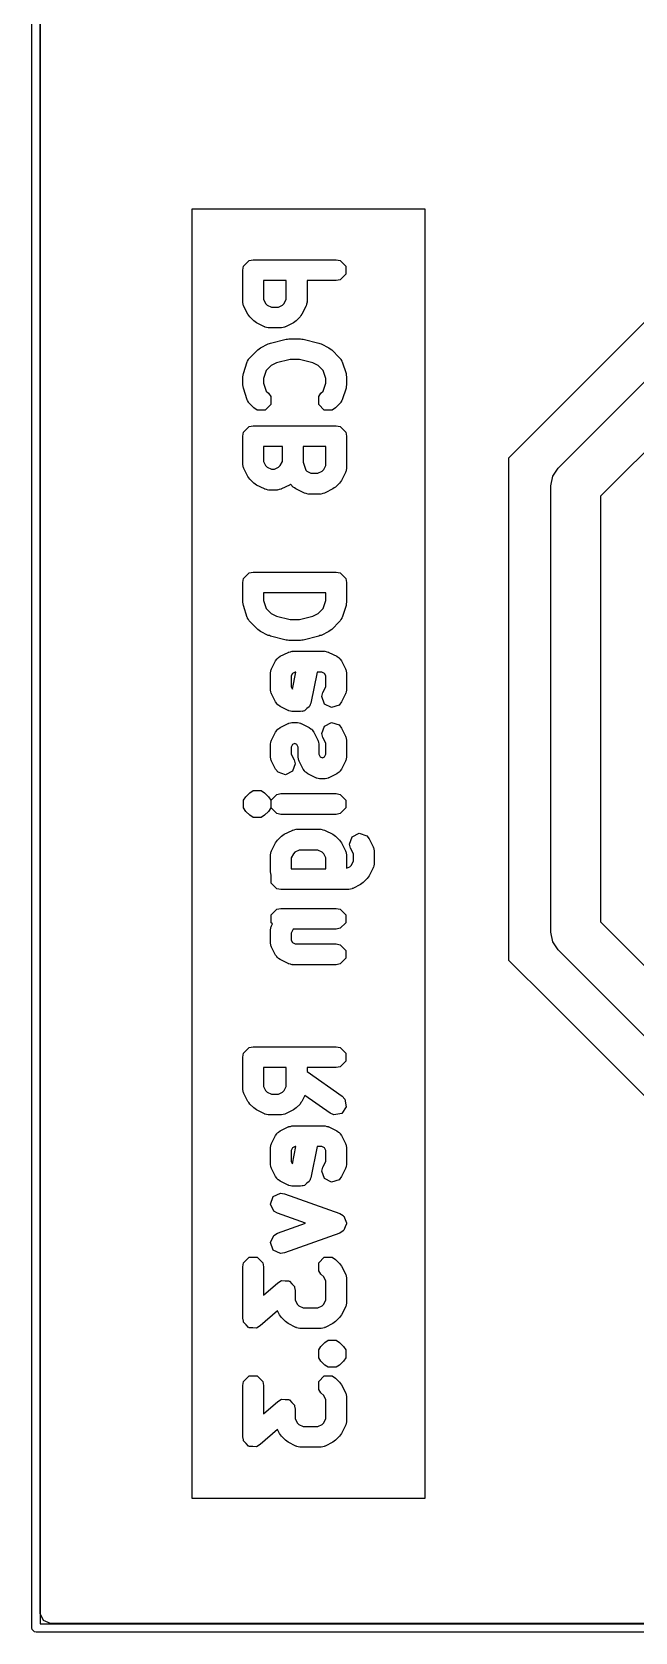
# Model space of a CAD drawing. Header units: millimetres. Extents: x 102.9 to 147, y -135 to -49.9.
# Drawn here: x 102.95 to 110.21, y -135.05 to -115.79 of the extents above; entities that cross this region are included whole.
import ezdxf

# ---------------------------------------------------------------- set-up
doc = ezdxf.new("R2010")
doc.units = ezdxf.units.MM
doc.layers.add('B.Cu', color=153, linetype='CONTINUOUS', true_color=0x4d7fc4)

msp = doc.modelspace()

# ---------------------------------------------------------------- linework, layer by layer
at = {"layer": 'B.Cu', "linetype": 'CONTINUOUS'}
for p, q in [((102.95, -135), (102.95, -50)), ((103.05, -50.05), (103.05, -134.95)), ((103.0505, -133.438514), (103.0505, -105.681738)), ((107.686279, -117.919068), (104.876291, -117.919068)), ((104.876291, -117.919068), (104.876291, -133.438514)), ((107.686279, -120.915107), (107.686279, -117.919068)), ((105.489619, -118.652568), (105.499134, -118.604733)), ((105.489619, -119.03352), (105.489619, -118.652568)), ((105.499134, -118.604733), (105.566784, -118.537083)), ((105.566784, -118.537083), (105.614619, -118.527568)), ((105.614619, -118.527568), (106.614619, -118.527568)), ((106.614619, -118.527568), (106.662454, -118.537083)), ((106.662454, -118.537083), (106.730104, -118.604733)), ((106.730104, -118.604733), (106.730104, -118.700403)), ((106.013428, -118.777568), (105.739619, -118.777568)), ((105.739619, -118.777568), (105.739619, -119.004012)), ((106.013428, -119.004011), (106.013428, -118.777568)), ((106.614619, -118.777568), (106.263428, -118.777568)), ((106.263428, -118.777568), (106.263428, -119.03352)), ((106.662454, -118.768053), (106.614619, -118.777568)), ((106.730104, -118.700403), (106.662454, -118.768053)), ((105.49084, -119.039661), (105.489619, -119.03352)), ((105.489934, -119.042382), (105.49084, -119.039661)), ((105.495224, -119.061701), (105.489934, -119.042382)), ((105.739619, -119.004012), (105.764969, -119.054713)), ((105.988077, -119.054712), (106.013428, -119.004011)), ((106.263113, -119.042382), (106.257822, -119.061701)), ((106.263428, -119.03352), (106.262206, -119.039661)), ((106.262206, -119.039661), (106.263113, -119.042382)), ((105.499134, -119.081355), (105.495224, -119.061701)), ((105.501162, -119.083383), (105.499134, -119.081355)), ((105.502816, -119.089422), (105.501162, -119.083383)), ((105.550434, -119.184659), (105.502816, -119.089422)), ((105.56272, -119.20049), (105.550434, -119.184659)), ((105.57385, -119.217146), (105.56272, -119.20049)), ((105.621468, -119.264765), (105.57385, -119.217146)), ((105.764969, -119.054713), (105.783902, -119.073645)), ((105.783902, -119.073645), (105.834604, -119.098996)), ((105.834604, -119.098996), (105.918444, -119.098996)), ((105.918444, -119.098996), (105.969145, -119.073645)), ((105.969145, -119.073645), (105.988077, -119.054712)), ((106.179197, -119.217147), (106.131578, -119.264765)), ((106.190329, -119.200485), (106.179197, -119.217147)), ((106.202612, -119.18466), (106.190329, -119.200485)), ((106.250231, -119.089422), (106.202612, -119.18466)), ((106.251884, -119.083383), (106.250231, -119.089422)), ((106.253913, -119.081355), (106.251884, -119.083383)), ((106.257822, -119.061701), (106.253913, -119.081355)), ((110.415107, -119.1915), (108.6915, -120.915107)), ((105.638129, -119.275897), (105.621468, -119.264765)), ((105.653955, -119.28818), (105.638129, -119.275897)), ((105.749193, -119.335799), (105.653955, -119.28818)), ((105.755231, -119.337452), (105.749193, -119.335799)), ((105.75726, -119.339481), (105.755231, -119.337452)), ((105.776913, -119.34339), (105.75726, -119.339481)), ((105.796233, -119.348681), (105.776913, -119.34339)), ((105.798953, -119.347774), (105.796233, -119.348681)), ((105.805095, -119.348996), (105.798953, -119.347774)), ((105.947952, -119.348996), (105.805095, -119.348996)), ((105.954093, -119.347774), (105.947952, -119.348996)), ((105.956814, -119.348681), (105.954093, -119.347774)), ((105.976133, -119.34339), (105.956814, -119.348681)), ((105.995787, -119.339481), (105.976133, -119.34339)), ((105.997815, -119.337452), (105.995787, -119.339481)), ((106.003854, -119.335799), (105.997815, -119.337452)), ((106.099091, -119.288181), (106.003854, -119.335799)), ((106.114922, -119.275894), (106.099091, -119.288181)), ((106.131578, -119.264765), (106.114922, -119.275894)), ((105.57385, -119.707037), (105.669088, -119.611799)), ((105.669088, -119.611799), (105.685748, -119.600666)), ((105.685748, -119.600666), (105.701574, -119.588384)), ((105.701574, -119.588384), (105.796812, -119.540765)), ((105.796812, -119.540765), (105.810015, -119.537149)), ((105.810015, -119.537149), (105.822397, -119.5313)), ((105.822397, -119.5313), (106.012873, -119.483681)), ((106.012873, -119.483681), (106.028171, -119.482936)), ((106.028171, -119.482936), (106.04319, -119.479949)), ((106.04319, -119.479949), (106.186047, -119.479949)), ((106.186047, -119.479949), (106.201065, -119.482936)), ((106.201065, -119.482936), (106.216364, -119.483681)), ((106.216364, -119.483681), (106.40684, -119.5313)), ((106.40684, -119.5313), (106.419221, -119.537149)), ((106.419221, -119.537149), (106.432425, -119.540765)), ((106.432425, -119.540765), (106.527662, -119.588383)), ((106.527662, -119.588383), (106.54349, -119.600667)), ((106.54349, -119.600667), (106.560149, -119.611798)), ((106.560149, -119.611798), (106.655388, -119.707036)), ((105.496034, -119.898754), (105.543652, -119.755897)), ((105.543652, -119.755897), (105.546753, -119.750457)), ((105.546753, -119.747589), (105.557885, -119.730929)), ((105.546753, -119.750457), (105.546753, -119.747589)), ((105.557885, -119.730929), (105.567806, -119.713526)), ((105.567806, -119.713526), (105.570371, -119.712243)), ((105.570371, -119.712243), (105.57385, -119.707037)), ((105.831519, -119.802919), (105.771491, -119.862947)), ((105.896342, -119.770508), (105.831519, -119.802919)), ((106.058579, -119.729949), (105.896342, -119.770508)), ((106.170658, -119.729949), (106.058579, -119.729949)), ((106.332896, -119.770508), (106.170658, -119.729949)), ((106.397715, -119.802918), (106.332896, -119.770508)), ((106.457746, -119.862949), (106.397715, -119.802918)), ((106.655388, -119.707036), (106.658866, -119.712242)), ((106.658866, -119.712242), (106.661432, -119.713525)), ((106.661432, -119.713525), (106.67135, -119.730925)), ((106.67135, -119.730925), (106.682485, -119.747589)), ((106.682485, -119.747589), (106.682485, -119.750458)), ((106.682485, -119.750458), (106.685585, -119.755897)), ((106.685585, -119.755897), (106.733204, -119.898753)), ((109.287868, -121.037868), (110.537868, -119.787868)), ((105.489619, -119.938282), (105.493529, -119.918625)), ((105.489619, -120.03352), (105.489619, -119.938282)), ((105.493529, -119.918625), (105.496034, -119.898754)), ((105.771491, -119.862947), (105.739619, -119.958565)), ((105.739619, -119.958565), (105.739619, -120.013236)), ((105.739619, -120.013236), (105.771491, -120.108854)), ((106.489619, -119.958567), (106.457746, -119.862949)), ((106.457746, -120.108853), (106.489619, -120.013234)), ((106.489619, -120.013234), (106.489619, -119.958567)), ((106.733204, -119.898753), (106.735709, -119.918626)), ((106.735709, -119.918626), (106.739619, -119.938282)), ((106.739619, -119.938282), (106.739619, -120.03352)), ((105.493529, -120.053176), (105.489619, -120.03352)), ((105.496034, -120.073048), (105.493529, -120.053176)), ((105.543652, -120.215905), (105.496034, -120.073048)), ((105.771491, -120.108854), (105.798245, -120.135607)), ((105.798245, -120.135607), (105.825341, -120.17616)), ((105.825341, -120.17616), (105.825341, -120.271831)), ((106.403895, -120.271831), (106.403896, -120.176159)), ((106.403896, -120.176159), (106.430993, -120.135607)), ((106.430993, -120.135607), (106.457746, -120.108853)), ((106.733204, -120.073049), (106.685585, -120.215905)), ((106.735709, -120.053175), (106.733204, -120.073049)), ((106.739619, -120.03352), (106.735709, -120.053175)), ((105.546753, -120.221344), (105.543652, -120.215905)), ((105.546753, -120.224213), (105.546753, -120.221344)), ((105.557885, -120.240872), (105.546753, -120.224213)), ((105.567806, -120.258276), (105.557885, -120.240872)), ((105.570371, -120.259558), (105.567806, -120.258276)), ((105.57385, -120.264765), (105.570371, -120.259558)), ((105.621468, -120.312384), (105.57385, -120.264765)), ((105.662021, -120.33948), (105.621468, -120.312384)), ((105.757692, -120.33948), (105.662021, -120.33948)), ((105.825341, -120.271831), (105.757692, -120.33948)), ((106.471543, -120.33948), (106.403895, -120.271831)), ((106.567215, -120.339481), (106.471543, -120.33948)), ((106.607767, -120.312385), (106.567215, -120.339481)), ((106.655387, -120.264766), (106.607767, -120.312385)), ((106.658865, -120.25956), (106.655387, -120.264766)), ((106.661432, -120.258277), (106.658865, -120.25956)), ((106.671354, -120.24087), (106.661432, -120.258277)), ((106.682484, -120.224214), (106.671354, -120.24087)), ((106.685585, -120.215905), (106.682484, -120.221345)), ((106.682484, -120.221345), (106.682484, -120.224214)), ((110.874264, -120.3), (109.8, -121.374264)), ((105.499134, -120.604733), (105.566784, -120.537083)), ((105.566784, -120.537083), (105.614619, -120.527568)), ((105.614619, -120.527568), (106.614619, -120.527568)), ((106.614619, -120.527568), (106.662454, -120.537083)), ((106.662454, -120.537083), (106.730104, -120.604733)), ((105.489619, -120.652568), (105.499134, -120.604733)), ((105.489619, -120.985901), (105.489619, -120.652568)), ((105.965809, -120.777568), (105.739619, -120.777568)), ((105.739619, -120.777568), (105.739619, -120.956393)), ((105.965809, -120.956392), (105.965809, -120.777568)), ((106.489619, -120.777568), (106.215809, -120.777568)), ((106.215809, -120.777568), (106.215809, -120.965617)), ((106.489619, -121.004011), (106.489619, -120.777568)), ((106.730104, -120.604733), (106.739619, -120.652568)), ((106.739619, -120.652568), (106.739619, -121.03352)), ((105.739619, -120.956393), (105.764969, -121.007094)), ((105.940458, -121.007093), (105.965809, -120.956392)), ((106.215809, -120.965617), (106.247681, -121.061235)), ((107.686279, -133.438514), (107.686279, -120.915107)), ((108.6915, -120.915107), (108.6915, -126.959892)), ((105.49084, -120.992042), (105.489619, -120.985901)), ((105.489934, -120.994763), (105.49084, -120.992042)), ((105.495224, -121.014082), (105.489934, -120.994763)), ((105.499134, -121.033736), (105.495224, -121.014082)), ((105.501162, -121.035764), (105.499134, -121.033736)), ((105.502816, -121.041803), (105.501162, -121.035764)), ((105.550434, -121.13704), (105.502816, -121.041803)), ((105.56272, -121.152871), (105.550434, -121.13704)), ((105.57385, -121.169527), (105.56272, -121.152871)), ((105.621468, -121.217146), (105.57385, -121.169527)), ((105.764969, -121.007094), (105.783902, -121.026026)), ((105.783902, -121.026026), (105.834604, -121.051377)), ((105.834604, -121.051377), (105.870825, -121.051377)), ((105.870825, -121.051377), (105.921526, -121.026026)), ((105.921526, -121.026026), (105.940458, -121.007093)), ((106.247681, -121.061235), (106.260092, -121.073645)), ((106.260092, -121.073645), (106.310794, -121.098996)), ((106.310794, -121.098996), (106.394634, -121.098996)), ((106.394634, -121.098996), (106.445336, -121.073645)), ((106.445336, -121.073645), (106.464268, -121.054712)), ((106.464268, -121.054712), (106.489619, -121.004011)), ((106.726422, -121.089422), (106.678803, -121.18466)), ((106.728075, -121.083383), (106.726422, -121.089422)), ((106.730104, -121.081355), (106.728075, -121.083383)), ((106.734013, -121.061701), (106.730104, -121.081355)), ((106.739304, -121.042382), (106.734013, -121.061701)), ((106.739619, -121.03352), (106.738397, -121.039661)), ((106.738397, -121.039661), (106.739304, -121.042382)), ((109.2, -121.25), (109.222836, -121.135195)), ((109.222836, -121.135195), (109.287868, -121.037868)), ((105.638129, -121.228278), (105.621468, -121.217146)), ((105.653955, -121.240561), (105.638129, -121.228278)), ((105.749193, -121.28818), (105.653955, -121.240561)), ((105.755231, -121.289833), (105.749193, -121.28818)), ((105.75726, -121.291862), (105.755231, -121.289833)), ((105.776913, -121.295771), (105.75726, -121.291862)), ((105.796233, -121.301062), (105.776913, -121.295771)), ((105.798953, -121.300155), (105.796233, -121.301062)), ((105.805095, -121.301377), (105.798953, -121.300155)), ((105.900333, -121.301377), (105.805095, -121.301377)), ((105.906474, -121.300155), (105.900333, -121.301377)), ((105.909195, -121.301062), (105.906474, -121.300155)), ((105.928514, -121.295771), (105.909195, -121.301062)), ((105.948168, -121.291862), (105.928514, -121.295771)), ((105.950196, -121.289833), (105.948168, -121.291862)), ((105.956235, -121.28818), (105.950196, -121.289833)), ((106.051472, -121.240562), (105.956235, -121.28818)), ((106.063849, -121.230955), (106.051472, -121.240562)), ((106.097658, -121.264765), (106.063849, -121.230955)), ((106.114319, -121.275897), (106.097658, -121.264765)), ((106.130145, -121.28818), (106.114319, -121.275897)), ((106.225383, -121.335799), (106.130145, -121.28818)), ((106.231421, -121.337452), (106.225383, -121.335799)), ((106.23345, -121.339481), (106.231421, -121.337452)), ((106.253103, -121.34339), (106.23345, -121.339481)), ((106.272423, -121.348681), (106.253103, -121.34339)), ((106.275143, -121.347774), (106.272423, -121.348681)), ((106.281285, -121.348996), (106.275143, -121.347774)), ((106.424142, -121.348996), (106.281285, -121.348996)), ((106.430283, -121.347774), (106.424142, -121.348996)), ((106.433004, -121.348681), (106.430283, -121.347774)), ((106.452323, -121.34339), (106.433004, -121.348681)), ((106.471977, -121.339481), (106.452323, -121.34339)), ((106.474005, -121.337452), (106.471977, -121.339481)), ((106.480044, -121.335799), (106.474005, -121.337452)), ((106.575281, -121.288181), (106.480044, -121.335799)), ((106.591112, -121.275893), (106.575281, -121.288181)), ((106.607767, -121.264766), (106.591112, -121.275893)), ((106.655387, -121.217147), (106.607767, -121.264766)), ((106.666518, -121.200488), (106.655387, -121.217147)), ((106.678803, -121.18466), (106.666518, -121.200488)), ((109.2, -126.625), (109.2, -121.25)), ((109.8, -121.374264), (109.8, -126.500736)), ((105.499134, -122.366638), (105.566784, -122.298988)), ((105.566784, -122.298988), (105.614619, -122.289473)), ((105.614619, -122.289473), (106.614619, -122.289473)), ((106.614619, -122.289473), (106.662454, -122.298988)), ((106.662454, -122.298988), (106.730104, -122.366638)), ((105.489619, -122.414473), (105.499134, -122.366638)), ((105.489619, -122.652568), (105.489619, -122.414473)), ((106.730104, -122.366638), (106.739619, -122.414473)), ((106.739619, -122.414473), (106.739619, -122.652568)), ((105.493529, -122.672224), (105.489619, -122.652568)), ((105.496034, -122.692096), (105.493529, -122.672224)), ((105.543652, -122.834953), (105.496034, -122.692096)), ((106.489619, -122.539473), (105.739619, -122.539473)), ((105.739619, -122.539473), (105.739619, -122.632284)), ((105.739619, -122.632284), (105.771491, -122.727902)), ((106.457746, -122.7279), (106.489619, -122.632282)), ((106.489619, -122.632282), (106.489619, -122.539473)), ((106.733204, -122.692097), (106.685585, -122.834953)), ((106.735709, -122.672223), (106.733204, -122.692097)), ((106.739619, -122.652568), (106.735709, -122.672223)), ((105.546753, -122.840392), (105.543652, -122.834953)), ((105.546753, -122.843261), (105.546753, -122.840392)), ((105.557885, -122.85992), (105.546753, -122.843261)), ((105.567806, -122.877324), (105.557885, -122.85992)), ((105.570371, -122.878606), (105.567806, -122.877324)), ((105.57385, -122.883813), (105.570371, -122.878606)), ((105.669088, -122.979051), (105.57385, -122.883813)), ((105.771491, -122.727902), (105.831519, -122.78793)), ((105.831519, -122.78793), (105.896342, -122.820341)), ((105.896342, -122.820341), (106.058579, -122.860901)), ((106.058579, -122.860901), (106.170658, -122.860901)), ((106.170658, -122.860901), (106.332896, -122.820341)), ((106.332896, -122.820341), (106.397715, -122.787931)), ((106.397715, -122.787931), (106.457746, -122.7279)), ((106.655388, -122.883814), (106.560149, -122.979052)), ((106.658866, -122.878607), (106.655388, -122.883814)), ((106.661432, -122.877325), (106.658866, -122.878607)), ((106.67135, -122.859924), (106.661432, -122.877325)), ((106.682485, -122.843261), (106.67135, -122.859924)), ((106.685585, -122.834953), (106.682485, -122.840391)), ((106.682485, -122.840391), (106.682485, -122.843261)), ((105.685748, -122.990183), (105.669088, -122.979051)), ((105.701574, -123.002466), (105.685748, -122.990183)), ((105.796812, -123.050085), (105.701574, -123.002466)), ((105.810015, -123.0537), (105.796812, -123.050085)), ((105.822397, -123.05955), (105.810015, -123.0537)), ((106.012873, -123.107169), (105.822397, -123.05955)), ((106.40684, -123.05955), (106.216364, -123.107169)), ((106.419221, -123.0537), (106.40684, -123.05955)), ((106.432425, -123.050085), (106.419221, -123.0537)), ((106.527662, -123.002467), (106.432425, -123.050085)), ((106.54349, -122.990182), (106.527662, -123.002467)), ((106.560149, -122.979052), (106.54349, -122.990182)), ((105.939669, -123.30267), (106.034907, -123.255051)), ((106.028171, -123.107913), (106.012873, -123.107169)), ((106.04319, -123.110901), (106.028171, -123.107913)), ((106.034907, -123.255051), (106.040945, -123.253397)), ((106.040945, -123.253397), (106.042974, -123.251369)), ((106.042974, -123.251369), (106.062627, -123.247459)), ((106.186047, -123.110901), (106.04319, -123.110901)), ((106.062627, -123.247459), (106.081947, -123.242169)), ((106.081947, -123.242169), (106.084667, -123.243075)), ((106.084667, -123.243075), (106.090809, -123.241854)), ((106.090809, -123.241854), (106.471761, -123.241854)), ((106.201065, -123.107913), (106.186047, -123.110901)), ((106.216364, -123.107169), (106.201065, -123.107913)), ((106.471761, -123.241854), (106.477902, -123.243075)), ((106.477902, -123.243075), (106.480622, -123.242169)), ((106.480622, -123.242169), (106.499944, -123.247459)), ((106.499944, -123.247459), (106.519596, -123.251369)), ((106.519596, -123.251369), (106.521623, -123.253396)), ((106.521623, -123.253396), (106.527662, -123.25505)), ((106.527662, -123.25505), (106.622901, -123.302669)), ((105.823267, -123.500849), (105.828557, -123.481529)), ((105.828557, -123.481529), (105.832467, -123.461876)), ((105.832467, -123.461876), (105.834495, -123.459847)), ((105.834495, -123.459847), (105.836149, -123.453809)), ((105.836149, -123.453809), (105.883767, -123.358572)), ((105.883767, -123.358572), (105.899028, -123.338907)), ((105.899028, -123.338907), (105.90114, -123.332573)), ((105.90114, -123.332573), (105.908193, -123.327098)), ((105.908193, -123.327098), (105.91367, -123.320042)), ((105.91367, -123.320042), (105.920007, -123.317929)), ((105.920007, -123.317929), (105.939669, -123.30267)), ((106.622901, -123.302669), (106.642565, -123.31793)), ((106.642565, -123.31793), (106.6489, -123.320042)), ((106.6489, -123.320042), (106.654374, -123.327095)), ((106.654374, -123.327095), (106.661431, -123.332572)), ((106.661431, -123.332572), (106.663543, -123.338909)), ((106.663543, -123.338909), (106.678803, -123.358571)), ((106.678803, -123.358571), (106.726422, -123.453809)), ((106.726422, -123.453809), (106.728075, -123.459847)), ((106.728075, -123.459847), (106.730104, -123.461876)), ((106.730104, -123.461876), (106.734013, -123.481529)), ((106.734013, -123.481529), (106.739304, -123.500849)), ((105.822952, -123.509711), (105.824173, -123.503569)), ((105.822952, -123.700187), (105.822952, -123.509711)), ((105.824173, -123.503569), (105.823267, -123.500849)), ((106.08874, -123.507642), (106.072952, -123.539219)), ((106.072952, -123.539219), (106.072952, -123.670679)), ((106.072952, -123.670679), (106.087303, -123.699381)), ((106.087303, -123.699381), (106.128809, -123.491854)), ((106.120318, -123.491854), (106.08874, -123.507642)), ((106.128809, -123.491854), (106.120318, -123.491854)), ((106.383761, -123.491854), (106.30862, -123.867559)), ((106.442252, -123.491854), (106.383761, -123.491854)), ((106.47383, -123.507643), (106.442252, -123.491854)), ((106.455197, -123.739523), (106.489619, -123.670678)), ((106.489619, -123.539219), (106.47383, -123.507643)), ((106.489619, -123.670678), (106.489619, -123.539219)), ((106.739304, -123.500849), (106.738397, -123.503569)), ((106.738397, -123.503569), (106.739619, -123.509711)), ((106.739619, -123.509711), (106.739619, -123.700187)), ((105.824173, -123.706328), (105.822952, -123.700187)), ((105.823267, -123.709049), (105.824173, -123.706328)), ((105.828557, -123.728368), (105.823267, -123.709049)), ((105.832467, -123.748022), (105.828557, -123.728368)), ((105.834495, -123.75005), (105.832467, -123.748022)), ((105.836149, -123.756089), (105.834495, -123.75005)), ((105.883767, -123.851326), (105.836149, -123.756089)), ((105.899028, -123.87099), (105.883767, -123.851326)), ((106.30862, -123.867559), (106.301532, -123.884619)), ((106.442315, -123.786563), (106.455197, -123.739523)), ((106.472569, -123.877325), (106.442315, -123.786563)), ((106.678803, -123.851327), (106.6489, -123.889856)), ((106.726422, -123.756089), (106.678803, -123.851327)), ((106.728075, -123.75005), (106.726422, -123.756089)), ((106.730104, -123.748022), (106.728075, -123.75005)), ((106.734013, -123.728368), (106.730104, -123.748022)), ((106.739304, -123.709049), (106.734013, -123.728368)), ((106.739619, -123.700187), (106.738397, -123.706328)), ((106.738397, -123.706328), (106.739304, -123.709049)), ((105.90114, -123.877325), (105.899028, -123.87099)), ((105.908193, -123.882799), (105.90114, -123.877325)), ((105.91367, -123.889856), (105.908193, -123.882799)), ((105.920007, -123.891968), (105.91367, -123.889856)), ((105.939669, -123.907228), (105.920007, -123.891968)), ((106.034907, -123.954847), (105.939669, -123.907228)), ((106.040945, -123.9565), (106.034907, -123.954847)), ((106.042974, -123.958529), (106.040945, -123.9565)), ((106.062627, -123.962438), (106.042974, -123.958529)), ((106.081947, -123.967729), (106.062627, -123.962438)), ((106.084667, -123.966822), (106.081947, -123.967729)), ((106.090809, -123.968044), (106.084667, -123.966822)), ((106.186047, -123.968044), (106.090809, -123.968044)), ((106.204165, -123.96444), (106.186047, -123.968044)), ((106.210305, -123.965668), (106.204165, -123.96444)), ((106.215541, -123.962177), (106.210305, -123.965668)), ((106.233882, -123.958529), (106.215541, -123.962177)), ((106.259619, -123.932791), (106.233882, -123.958529)), ((106.289908, -123.912599), (106.259619, -123.932791)), ((106.297083, -123.895327), (106.289908, -123.912599)), ((106.301532, -123.890879), (106.297083, -123.895327)), ((106.301532, -123.884619), (106.301532, -123.890879)), ((106.558138, -123.92011), (106.472569, -123.877325)), ((106.6489, -123.889856), (106.558138, -123.92011)), ((105.836149, -124.310952), (105.883767, -124.215715)), ((105.883767, -124.215715), (105.899028, -124.19605)), ((105.899028, -124.19605), (105.90114, -124.189716)), ((105.90114, -124.189716), (105.908193, -124.184241)), ((105.908193, -124.184241), (105.91367, -124.177185)), ((105.91367, -124.177185), (105.920007, -124.175072)), ((105.920007, -124.175072), (105.939669, -124.159813)), ((105.939669, -124.159813), (106.034907, -124.112194)), ((106.034907, -124.112194), (106.040945, -124.11054)), ((106.040945, -124.11054), (106.042974, -124.108512)), ((106.042974, -124.108512), (106.062627, -124.104602)), ((106.062627, -124.104602), (106.081947, -124.099312)), ((106.081947, -124.099312), (106.084667, -124.100218)), ((106.084667, -124.100218), (106.090809, -124.098997)), ((106.090809, -124.098997), (106.138428, -124.098997)), ((106.138428, -124.098997), (106.144569, -124.100218)), ((106.144569, -124.100218), (106.14729, -124.099312)), ((106.14729, -124.099312), (106.166609, -124.104602)), ((106.166609, -124.104602), (106.186263, -124.108512)), ((106.186263, -124.108512), (106.188291, -124.11054)), ((106.188291, -124.11054), (106.19433, -124.112194)), ((106.19433, -124.112194), (106.289567, -124.159812)), ((106.289567, -124.159812), (106.309231, -124.175073)), ((106.309231, -124.175073), (106.315566, -124.177185)), ((106.315566, -124.177185), (106.32104, -124.184238)), ((106.32104, -124.184238), (106.328097, -124.189715)), ((106.328097, -124.189715), (106.330209, -124.196052)), ((106.330209, -124.196052), (106.345469, -124.215714)), ((106.345469, -124.215714), (106.393088, -124.310952)), ((106.442315, -124.232859), (106.472569, -124.142097)), ((106.455197, -124.279899), (106.442315, -124.232859)), ((106.472569, -124.142097), (106.558138, -124.099312)), ((106.558138, -124.099312), (106.6489, -124.129566)), ((106.6489, -124.129566), (106.678803, -124.168095)), ((106.678803, -124.168095), (106.726422, -124.263333)), ((105.822952, -124.366854), (105.824173, -124.360712)), ((105.822952, -124.509711), (105.822952, -124.366854)), ((105.823267, -124.357992), (105.828557, -124.338672)), ((105.824173, -124.360712), (105.823267, -124.357992)), ((105.828557, -124.338672), (105.832467, -124.319019)), ((105.832467, -124.319019), (105.834495, -124.31699)), ((105.834495, -124.31699), (105.836149, -124.310952)), ((106.08874, -124.364785), (106.072952, -124.396362)), ((106.072952, -124.396362), (106.072952, -124.480203)), ((106.114618, -124.351846), (106.08874, -124.364785)), ((106.140496, -124.364785), (106.114618, -124.351846)), ((106.156285, -124.396362), (106.140496, -124.364785)), ((106.156285, -124.509711), (106.156285, -124.396362)), ((106.393088, -124.310952), (106.394741, -124.31699)), ((106.394741, -124.31699), (106.39677, -124.319019)), ((106.39677, -124.319019), (106.400679, -124.338672)), ((106.400679, -124.338672), (106.40597, -124.357992)), ((106.40597, -124.357992), (106.405063, -124.360712)), ((106.405063, -124.360712), (106.406285, -124.366854)), ((106.406285, -124.366854), (106.406285, -124.480203)), ((106.489619, -124.348743), (106.455197, -124.279899)), ((106.489619, -124.480202), (106.489619, -124.348743)), ((106.726422, -124.263333), (106.728075, -124.269371)), ((106.728075, -124.269371), (106.730104, -124.2714)), ((106.730104, -124.2714), (106.734013, -124.291053)), ((106.734013, -124.291053), (106.739304, -124.310373)), ((106.739304, -124.310373), (106.738397, -124.313093)), ((106.738397, -124.313093), (106.739619, -124.319235)), ((106.739619, -124.319235), (106.739619, -124.509711)), ((105.824173, -124.515852), (105.822952, -124.509711)), ((105.823267, -124.518573), (105.824173, -124.515852)), ((105.828557, -124.537892), (105.823267, -124.518573)), ((105.832467, -124.557546), (105.828557, -124.537892)), ((105.834495, -124.559574), (105.832467, -124.557546)), ((105.836149, -124.565613), (105.834495, -124.559574)), ((105.883767, -124.66085), (105.836149, -124.565613)), ((106.072952, -124.480203), (106.107374, -124.549047)), ((106.120256, -124.596087), (106.090002, -124.686849)), ((106.107374, -124.549047), (106.120256, -124.596087)), ((106.157506, -124.515852), (106.156285, -124.509711)), ((106.1566, -124.518573), (106.157506, -124.515852)), ((106.16189, -124.537892), (106.1566, -124.518573)), ((106.1658, -124.557546), (106.16189, -124.537892)), ((106.167828, -124.559574), (106.1658, -124.557546)), ((106.169482, -124.565613), (106.167828, -124.559574)), ((106.2171, -124.66085), (106.169482, -124.565613)), ((106.406285, -124.480203), (106.422073, -124.511779)), ((106.422073, -124.511779), (106.447951, -124.524718)), ((106.447951, -124.524718), (106.47383, -124.511778)), ((106.47383, -124.511778), (106.489619, -124.480202)), ((106.726422, -124.565613), (106.678803, -124.660851)), ((106.728075, -124.559574), (106.726422, -124.565613)), ((106.730104, -124.557546), (106.728075, -124.559574)), ((106.734013, -124.537892), (106.730104, -124.557546)), ((106.739304, -124.518573), (106.734013, -124.537892)), ((106.739619, -124.509711), (106.738397, -124.515852)), ((106.738397, -124.515852), (106.739304, -124.518573)), ((105.91367, -124.69938), (105.883767, -124.66085)), ((106.004432, -124.729634), (105.91367, -124.69938)), ((106.090002, -124.686849), (106.004432, -124.729634)), ((106.232361, -124.680514), (106.2171, -124.66085)), ((106.234473, -124.686849), (106.232361, -124.680514)), ((106.241526, -124.692323), (106.234473, -124.686849)), ((106.247003, -124.69938), (106.241526, -124.692323)), ((106.25334, -124.701492), (106.247003, -124.69938)), ((106.273002, -124.716752), (106.25334, -124.701492)), ((106.36824, -124.764371), (106.273002, -124.716752)), ((106.374278, -124.766024), (106.36824, -124.764371)), ((106.376307, -124.768053), (106.374278, -124.766024)), ((106.39596, -124.771962), (106.376307, -124.768053)), ((106.41528, -124.777253), (106.39596, -124.771962)), ((106.418, -124.776346), (106.41528, -124.777253)), ((106.424142, -124.777568), (106.418, -124.776346)), ((106.471761, -124.777568), (106.424142, -124.777568)), ((106.477902, -124.776346), (106.471761, -124.777568)), ((106.480622, -124.777253), (106.477902, -124.776346)), ((106.499944, -124.771962), (106.480622, -124.777253)), ((106.519596, -124.768053), (106.499944, -124.771962)), ((106.521623, -124.766025), (106.519596, -124.768053)), ((106.527662, -124.764372), (106.521623, -124.766025)), ((106.622901, -124.716753), (106.527662, -124.764372)), ((106.642565, -124.701491), (106.622901, -124.716753)), ((106.6489, -124.69938), (106.642565, -124.701491)), ((106.654374, -124.692326), (106.6489, -124.69938)), ((106.661431, -124.68685), (106.654374, -124.692326)), ((106.663543, -124.680512), (106.661431, -124.68685)), ((106.678803, -124.660851), (106.663543, -124.680512)), ((105.499134, -125.033304), (105.526231, -124.992752)), ((105.526231, -124.992752), (105.573849, -124.945133)), ((105.573849, -124.945133), (105.614398, -124.918039)), ((105.614398, -124.918039), (105.614402, -124.918036)), ((105.614402, -124.918036), (105.710074, -124.918036)), ((105.710074, -124.918036), (105.750626, -124.945133)), ((105.750626, -124.945133), (105.798245, -124.992751)), ((105.798245, -124.992751), (105.825341, -125.033304)), ((105.832467, -125.033305), (105.900117, -124.965655)), ((105.900117, -124.965655), (105.947952, -124.95614)), ((105.947952, -124.95614), (106.614619, -124.95614)), ((106.614619, -124.95614), (106.662454, -124.965655)), ((106.662454, -124.965655), (106.730104, -125.033305)), ((105.499134, -125.128976), (105.499134, -125.033304)), ((105.526231, -125.169528), (105.499134, -125.128976)), ((105.573849, -125.217147), (105.526231, -125.169528)), ((105.798245, -125.169529), (105.750626, -125.217147)), ((105.825341, -125.128976), (105.798245, -125.169529)), ((105.825341, -125.033304), (105.825342, -125.033305)), ((105.825342, -125.128975), (105.825341, -125.128976)), ((105.825342, -125.033305), (105.825342, -125.128975)), ((105.832467, -125.128975), (105.832467, -125.033305)), ((105.900117, -125.196625), (105.832467, -125.128975)), ((105.947952, -125.20614), (105.900117, -125.196625)), ((106.614619, -125.20614), (105.947952, -125.20614)), ((106.662454, -125.196625), (106.614619, -125.20614)), ((106.730104, -125.128975), (106.662454, -125.196625)), ((106.730104, -125.033305), (106.730104, -125.128975)), ((105.614398, -125.24424), (105.573849, -125.217147)), ((105.614402, -125.244244), (105.614398, -125.24424)), ((105.710074, -125.244244), (105.614402, -125.244244)), ((105.750626, -125.217147), (105.710074, -125.244244)), ((105.987288, -125.445527), (106.082526, -125.397908)), ((106.082526, -125.397908), (106.088564, -125.396254)), ((106.088564, -125.396254), (106.090593, -125.394226)), ((106.090593, -125.394226), (106.110246, -125.390316)), ((106.110246, -125.390316), (106.129566, -125.385026)), ((106.129566, -125.385026), (106.132286, -125.385932)), ((106.132286, -125.385932), (106.138428, -125.384711)), ((106.138428, -125.384711), (106.424142, -125.384711)), ((106.424142, -125.384711), (106.430283, -125.385932)), ((106.430283, -125.385932), (106.433004, -125.385026)), ((106.433004, -125.385026), (106.452323, -125.390316)), ((106.452323, -125.390316), (106.471977, -125.394226)), ((106.471977, -125.394226), (106.474005, -125.396254)), ((106.474005, -125.396254), (106.480044, -125.397908)), ((106.480044, -125.397908), (106.575281, -125.445526)), ((105.836149, -125.644285), (105.883767, -125.549048)), ((105.883767, -125.549048), (105.896053, -125.533216)), ((105.896053, -125.533216), (105.907183, -125.516561)), ((105.907183, -125.516561), (105.954801, -125.468942)), ((105.954801, -125.468942), (105.971462, -125.457809)), ((105.971462, -125.457809), (105.987288, -125.445527)), ((106.575281, -125.445526), (106.591112, -125.457813)), ((106.591112, -125.457813), (106.607767, -125.468941)), ((106.607767, -125.468941), (106.655387, -125.51656)), ((106.655387, -125.51656), (106.666518, -125.533218)), ((106.666518, -125.533218), (106.678803, -125.549047)), ((106.678803, -125.549047), (106.726422, -125.644285)), ((106.775648, -125.566192), (106.805902, -125.47543)), ((106.78853, -125.613232), (106.775648, -125.566192)), ((106.805902, -125.47543), (106.891471, -125.432645)), ((106.891471, -125.432645), (106.982233, -125.462899)), ((106.982233, -125.462899), (107.012136, -125.501428)), ((107.012136, -125.501428), (107.059755, -125.596666)), ((107.059755, -125.596666), (107.061408, -125.602704)), ((105.822952, -125.700187), (105.824173, -125.694045)), ((105.822952, -125.890663), (105.822952, -125.700187)), ((105.823267, -125.691325), (105.828557, -125.672005)), ((105.824173, -125.694045), (105.823267, -125.691325)), ((105.828557, -125.672005), (105.832467, -125.652352)), ((105.832467, -125.652352), (105.834495, -125.650323)), ((105.834495, -125.650323), (105.836149, -125.644285)), ((106.098302, -125.678993), (106.072952, -125.729695)), ((106.072952, -125.729695), (106.072952, -125.860901)), ((106.117235, -125.660061), (106.098302, -125.678993)), ((106.167937, -125.634711), (106.117235, -125.660061)), ((106.394634, -125.634711), (106.167937, -125.634711)), ((106.445336, -125.660062), (106.394634, -125.634711)), ((106.464268, -125.678994), (106.445336, -125.660062)), ((106.489619, -125.729695), (106.464268, -125.678994)), ((106.489619, -125.860901), (106.489619, -125.729695)), ((106.726422, -125.644285), (106.728075, -125.650323)), ((106.728075, -125.650323), (106.730104, -125.652352)), ((106.730104, -125.652352), (106.734013, -125.672005)), ((106.734013, -125.672005), (106.739304, -125.691325)), ((106.739304, -125.691325), (106.738397, -125.694045)), ((106.738397, -125.694045), (106.739619, -125.700187)), ((106.739619, -125.700187), (106.739619, -125.855075)), ((106.822952, -125.682076), (106.78853, -125.613232)), ((106.797601, -125.816617), (106.822952, -125.765916)), ((106.822952, -125.765916), (106.822952, -125.682076)), ((107.061408, -125.602704), (107.063437, -125.604733)), ((107.063437, -125.604733), (107.067346, -125.624386)), ((107.067346, -125.624386), (107.072637, -125.643706)), ((107.072637, -125.643706), (107.07173, -125.646426)), ((107.07173, -125.646426), (107.072952, -125.652568)), ((107.072952, -125.652568), (107.072952, -125.795425)), ((105.824173, -125.896804), (105.822952, -125.890663)), ((105.823267, -125.899525), (105.824173, -125.896804)), ((105.828557, -125.918844), (105.823267, -125.899525)), ((105.832467, -125.938498), (105.828557, -125.918844)), ((105.832467, -126.033736), (105.832467, -125.938498)), ((106.072952, -125.860901), (106.489619, -125.860901)), ((106.739619, -125.855075), (106.778669, -125.83555)), ((106.778669, -125.83555), (106.797601, -125.816617)), ((106.988721, -125.979052), (106.941102, -126.02667)), ((106.999853, -125.96239), (106.988721, -125.979052)), ((107.012136, -125.946565), (106.999853, -125.96239)), ((107.059755, -125.851327), (107.012136, -125.946565)), ((107.061408, -125.845288), (107.059755, -125.851327)), ((107.063437, -125.84326), (107.061408, -125.845288)), ((107.067346, -125.823606), (107.063437, -125.84326)), ((107.072637, -125.804287), (107.067346, -125.823606)), ((107.072952, -125.795425), (107.07173, -125.801566)), ((107.07173, -125.801566), (107.072637, -125.804287)), ((105.900117, -126.101386), (105.832467, -126.033736)), ((105.947952, -126.110901), (105.900117, -126.101386)), ((106.757476, -126.110901), (105.947952, -126.110901)), ((106.763617, -126.109679), (106.757476, -126.110901)), ((106.766338, -126.110586), (106.763617, -126.109679)), ((106.785657, -126.105295), (106.766338, -126.110586)), ((106.805311, -126.101386), (106.785657, -126.105295)), ((106.807339, -126.099357), (106.805311, -126.101386)), ((106.813378, -126.097704), (106.807339, -126.099357)), ((106.908615, -126.050086), (106.813378, -126.097704)), ((106.924446, -126.037799), (106.908615, -126.050086)), ((106.941102, -126.02667), (106.924446, -126.037799)), ((105.832467, -126.414257), (105.900117, -126.346607)), ((105.900117, -126.346607), (105.947952, -126.337092)), ((105.947952, -126.337092), (106.614619, -126.337092)), ((106.614619, -126.337092), (106.662454, -126.346607)), ((106.662454, -126.346607), (106.730104, -126.414257)), ((105.828557, -126.576767), (105.832467, -126.557114)), ((105.832467, -126.509927), (105.832467, -126.414257)), ((105.847961, -126.525421), (105.832467, -126.509927)), ((105.832467, -126.557114), (105.834495, -126.555085)), ((105.834495, -126.555085), (105.836149, -126.549047)), ((105.836149, -126.549047), (105.847961, -126.525421)), ((106.730104, -126.509927), (106.662454, -126.577577)), ((106.730104, -126.414257), (106.730104, -126.509927)), ((109.8, -126.500736), (114.749264, -131.45)), ((105.822952, -126.604949), (105.824173, -126.598807)), ((105.822952, -126.747806), (105.822952, -126.604949)), ((105.824173, -126.753947), (105.822952, -126.747806)), ((105.823267, -126.596087), (105.828557, -126.576767)), ((105.824173, -126.598807), (105.823267, -126.596087)), ((105.823267, -126.756668), (105.824173, -126.753947)), ((105.828557, -126.775987), (105.823267, -126.756668)), ((106.096635, -126.587092), (106.072952, -126.634457)), ((106.072952, -126.634457), (106.072952, -126.718298)), ((106.072952, -126.718298), (106.08874, -126.749874)), ((106.08874, -126.749874), (106.120318, -126.765663)), ((106.614619, -126.587092), (106.096635, -126.587092)), ((106.662454, -126.577577), (106.614619, -126.587092)), ((109.222836, -126.739805), (109.2, -126.625)), ((109.287868, -126.837132), (109.222836, -126.739805)), ((105.832467, -126.795641), (105.828557, -126.775987)), ((105.834495, -126.797669), (105.832467, -126.795641)), ((105.836149, -126.803708), (105.834495, -126.797669)), ((105.883767, -126.898945), (105.836149, -126.803708)), ((105.899028, -126.918609), (105.883767, -126.898945)), ((105.90114, -126.924944), (105.899028, -126.918609)), ((105.908193, -126.930418), (105.90114, -126.924944)), ((105.91367, -126.937475), (105.908193, -126.930418)), ((105.920007, -126.939587), (105.91367, -126.937475)), ((105.939669, -126.954847), (105.920007, -126.939587)), ((106.120318, -126.765663), (106.614619, -126.765663)), ((106.614619, -126.765663), (106.662454, -126.775178)), ((106.662454, -126.775178), (106.730104, -126.842828)), ((106.730104, -126.938498), (106.662454, -127.006148)), ((106.730104, -126.842828), (106.730104, -126.938498)), ((114.412868, -131.962132), (109.287868, -126.837132)), ((106.034907, -127.002466), (105.939669, -126.954847)), ((106.040945, -127.004119), (106.034907, -127.002466)), ((106.042974, -127.006148), (106.040945, -127.004119)), ((106.062627, -127.010057), (106.042974, -127.006148)), ((106.081947, -127.015348), (106.062627, -127.010057)), ((106.084667, -127.014441), (106.081947, -127.015348)), ((106.090809, -127.015663), (106.084667, -127.014441)), ((106.614619, -127.015663), (106.090809, -127.015663)), ((106.662454, -127.006148), (106.614619, -127.015663)), ((108.6915, -126.959892), (109.182548, -127.45094)), ((109.182548, -127.45094), (109.18255, -127.450941)), ((109.18255, -127.450941), (113.799058, -132.067449)), ((105.489619, -128.128759), (105.499134, -128.080924)), ((105.499134, -128.080924), (105.566784, -128.013274)), ((105.566784, -128.013274), (105.614619, -128.003759)), ((105.614619, -128.003759), (106.614619, -128.003759)), ((106.614619, -128.003759), (106.662454, -128.013274)), ((106.662454, -128.013274), (106.730104, -128.080924)), ((106.730104, -128.080924), (106.730104, -128.176594)), ((105.489619, -128.509711), (105.489619, -128.128759)), ((106.013428, -128.253759), (105.739619, -128.253759)), ((105.739619, -128.253759), (105.739619, -128.480203)), ((106.013428, -128.480202), (106.013428, -128.253759)), ((106.614619, -128.253759), (106.263428, -128.253759)), ((106.263428, -128.253759), (106.263428, -128.301771)), ((106.662454, -128.244244), (106.614619, -128.253759)), ((106.730104, -128.176594), (106.662454, -128.244244)), ((105.739619, -128.480203), (105.764969, -128.530904)), ((105.988077, -128.530903), (106.013428, -128.480202)), ((106.263428, -128.301771), (106.686302, -128.597783)), ((105.49084, -128.515852), (105.489619, -128.509711)), ((105.489934, -128.518573), (105.49084, -128.515852)), ((105.495224, -128.537892), (105.489934, -128.518573)), ((105.499134, -128.557546), (105.495224, -128.537892)), ((105.501162, -128.559574), (105.499134, -128.557546)), ((105.502816, -128.565613), (105.501162, -128.559574)), ((105.550434, -128.66085), (105.502816, -128.565613)), ((105.56272, -128.676681), (105.550434, -128.66085)), ((105.57385, -128.693337), (105.56272, -128.676681)), ((105.764969, -128.530904), (105.783902, -128.549836)), ((105.783902, -128.549836), (105.834604, -128.575187)), ((105.834604, -128.575187), (105.918444, -128.575187)), ((105.918444, -128.575187), (105.969145, -128.549836)), ((105.969145, -128.549836), (105.988077, -128.530903)), ((106.190329, -128.676676), (106.179197, -128.693338)), ((106.202612, -128.660851), (106.190329, -128.676676)), ((106.238347, -128.589379), (106.202612, -128.660851)), ((106.542936, -128.802591), (106.238347, -128.589379)), ((106.686302, -128.597783), (106.720033, -128.63301)), ((106.720033, -128.63301), (106.73666, -128.727225)), ((105.621468, -128.740956), (105.57385, -128.693337)), ((105.638129, -128.752088), (105.621468, -128.740956)), ((105.653955, -128.764371), (105.638129, -128.752088)), ((105.749193, -128.81199), (105.653955, -128.764371)), ((105.755231, -128.813643), (105.749193, -128.81199)), ((105.75726, -128.815672), (105.755231, -128.813643)), ((105.776913, -128.819581), (105.75726, -128.815672)), ((105.796233, -128.824872), (105.776913, -128.819581)), ((105.798953, -128.823965), (105.796233, -128.824872)), ((105.805095, -128.825187), (105.798953, -128.823965)), ((105.947952, -128.825187), (105.805095, -128.825187)), ((105.954093, -128.823965), (105.947952, -128.825187)), ((105.956814, -128.824872), (105.954093, -128.823965)), ((105.976133, -128.819581), (105.956814, -128.824872)), ((105.995787, -128.815672), (105.976133, -128.819581)), ((105.997815, -128.813643), (105.995787, -128.815672)), ((106.003854, -128.81199), (105.997815, -128.813643)), ((106.099091, -128.764372), (106.003854, -128.81199)), ((106.114922, -128.752085), (106.099091, -128.764372)), ((106.131578, -128.740956), (106.114922, -128.752085)), ((106.179197, -128.693338), (106.131578, -128.740956)), ((106.587581, -128.822228), (106.542936, -128.802591)), ((106.681797, -128.805601), (106.587581, -128.822228)), ((106.73666, -128.727225), (106.681797, -128.805601)), ((105.883767, -129.072858), (105.899028, -129.053193)), ((105.899028, -129.053193), (105.90114, -129.046859)), ((105.90114, -129.046859), (105.908193, -129.041384)), ((105.908193, -129.041384), (105.91367, -129.034328)), ((105.91367, -129.034328), (105.920007, -129.032215)), ((105.920007, -129.032215), (105.939669, -129.016956)), ((105.939669, -129.016956), (106.034907, -128.969337)), ((106.034907, -128.969337), (106.040945, -128.967683)), ((106.040945, -128.967683), (106.042974, -128.965655)), ((106.042974, -128.965655), (106.062627, -128.961745)), ((106.062627, -128.961745), (106.081947, -128.956455)), ((106.081947, -128.956455), (106.084667, -128.957361)), ((106.084667, -128.957361), (106.090809, -128.95614)), ((106.090809, -128.95614), (106.471761, -128.95614)), ((106.471761, -128.95614), (106.477902, -128.957361)), ((106.477902, -128.957361), (106.480622, -128.956455)), ((106.480622, -128.956455), (106.499944, -128.961745)), ((106.499944, -128.961745), (106.519596, -128.965655)), ((106.519596, -128.965655), (106.521623, -128.967682)), ((106.521623, -128.967682), (106.527662, -128.969336)), ((106.527662, -128.969336), (106.622901, -129.016955)), ((106.622901, -129.016955), (106.642565, -129.032216)), ((106.642565, -129.032216), (106.6489, -129.034328)), ((106.6489, -129.034328), (106.654374, -129.041381)), ((106.654374, -129.041381), (106.661431, -129.046858)), ((106.661431, -129.046858), (106.663543, -129.053195)), ((106.663543, -129.053195), (106.678803, -129.072857)), ((105.822952, -129.223997), (105.824173, -129.217855)), ((105.822952, -129.414473), (105.822952, -129.223997)), ((105.823267, -129.215135), (105.828557, -129.195815)), ((105.824173, -129.217855), (105.823267, -129.215135)), ((105.828557, -129.195815), (105.832467, -129.176162)), ((105.832467, -129.176162), (105.834495, -129.174133)), ((105.834495, -129.174133), (105.836149, -129.168095)), ((105.836149, -129.168095), (105.883767, -129.072858)), ((106.08874, -129.221928), (106.072952, -129.253505)), ((106.072952, -129.253505), (106.072952, -129.384965)), ((106.087303, -129.413667), (106.128809, -129.20614)), ((106.120318, -129.20614), (106.08874, -129.221928)), ((106.128809, -129.20614), (106.120318, -129.20614)), ((106.383761, -129.20614), (106.30862, -129.581845)), ((106.442252, -129.20614), (106.383761, -129.20614)), ((106.47383, -129.221929), (106.442252, -129.20614)), ((106.489619, -129.253505), (106.47383, -129.221929)), ((106.489619, -129.384964), (106.489619, -129.253505)), ((106.678803, -129.072857), (106.726422, -129.168095)), ((106.726422, -129.168095), (106.728075, -129.174133)), ((106.728075, -129.174133), (106.730104, -129.176162)), ((106.730104, -129.176162), (106.734013, -129.195815)), ((106.734013, -129.195815), (106.739304, -129.215135)), ((106.739304, -129.215135), (106.738397, -129.217855)), ((106.738397, -129.217855), (106.739619, -129.223997)), ((106.739619, -129.223997), (106.739619, -129.414473)), ((105.824173, -129.420614), (105.822952, -129.414473)), ((105.823267, -129.423335), (105.824173, -129.420614)), ((105.828557, -129.442654), (105.823267, -129.423335)), ((105.832467, -129.462308), (105.828557, -129.442654)), ((106.072952, -129.384965), (106.087303, -129.413667)), ((106.442315, -129.500849), (106.455197, -129.453809)), ((106.455197, -129.453809), (106.489619, -129.384964)), ((106.734013, -129.442654), (106.730104, -129.462308)), ((106.739304, -129.423335), (106.734013, -129.442654)), ((106.739619, -129.414473), (106.738397, -129.420614)), ((106.738397, -129.420614), (106.739304, -129.423335)), ((105.834495, -129.464336), (105.832467, -129.462308)), ((105.836149, -129.470375), (105.834495, -129.464336)), ((105.883767, -129.565612), (105.836149, -129.470375)), ((105.899028, -129.585276), (105.883767, -129.565612)), ((105.90114, -129.591611), (105.899028, -129.585276)), ((105.908193, -129.597085), (105.90114, -129.591611)), ((105.91367, -129.604142), (105.908193, -129.597085)), ((105.920007, -129.606254), (105.91367, -129.604142)), ((105.939669, -129.621514), (105.920007, -129.606254)), ((106.034907, -129.669133), (105.939669, -129.621514)), ((106.259619, -129.647077), (106.233882, -129.672815)), ((106.289908, -129.626885), (106.259619, -129.647077)), ((106.297083, -129.609613), (106.289908, -129.626885)), ((106.301532, -129.605165), (106.297083, -129.609613)), ((106.30862, -129.581845), (106.301532, -129.598905)), ((106.301532, -129.598905), (106.301532, -129.605165)), ((106.472569, -129.591611), (106.442315, -129.500849)), ((106.558138, -129.634396), (106.472569, -129.591611)), ((106.6489, -129.604142), (106.558138, -129.634396)), ((106.678803, -129.565613), (106.6489, -129.604142)), ((106.726422, -129.470375), (106.678803, -129.565613)), ((106.728075, -129.464336), (106.726422, -129.470375)), ((106.730104, -129.462308), (106.728075, -129.464336)), ((105.823106, -129.89687), (105.855284, -129.806774)), ((105.855284, -129.806774), (105.941746, -129.765818)), ((105.941746, -129.765818), (105.989994, -129.772946)), ((105.989994, -129.772946), (106.656661, -130.011041)), ((106.040945, -129.670786), (106.034907, -129.669133)), ((106.042974, -129.672815), (106.040945, -129.670786)), ((106.062627, -129.676724), (106.042974, -129.672815)), ((106.081947, -129.682015), (106.062627, -129.676724)), ((106.084667, -129.681108), (106.081947, -129.682015)), ((106.090809, -129.68233), (106.084667, -129.681108)), ((106.186047, -129.68233), (106.090809, -129.68233)), ((106.204165, -129.678726), (106.186047, -129.68233)), ((106.210305, -129.679954), (106.204165, -129.678726)), ((106.215541, -129.676463), (106.210305, -129.679954)), ((106.233882, -129.672815), (106.215541, -129.676463)), ((105.864062, -129.983332), (105.823106, -129.89687)), ((105.90591, -130.008382), (105.864062, -129.983332)), ((106.242966, -130.128759), (105.90591, -130.008382)), ((106.656661, -130.011041), (106.698509, -130.03609)), ((105.90591, -130.249136), (106.242966, -130.128759)), ((106.698509, -130.221428), (106.656661, -130.246477)), ((106.698509, -130.03609), (106.701331, -130.042047)), ((106.701331, -130.21547), (106.698509, -130.221428)), ((106.701331, -130.042047), (106.707287, -130.044869)), ((106.707287, -130.212649), (106.701331, -130.21547)), ((106.707287, -130.044869), (106.721443, -130.084508)), ((106.721443, -130.173009), (106.707287, -130.212649)), ((106.721443, -130.084508), (106.739464, -130.122552)), ((106.739464, -130.134966), (106.721443, -130.173009)), ((106.739464, -130.122552), (106.737247, -130.128759)), ((106.737247, -130.128759), (106.739464, -130.134966)), ((105.823106, -130.360648), (105.864062, -130.274186)), ((105.855284, -130.450744), (105.823106, -130.360648)), ((105.864062, -130.274186), (105.90591, -130.249136)), ((106.656661, -130.246477), (105.989994, -130.484572)), ((105.489619, -130.652569), (105.499134, -130.604734)), ((105.499134, -130.604734), (105.566784, -130.537084)), ((105.566784, -130.537084), (105.662454, -130.537084)), ((105.662454, -130.537084), (105.730104, -130.604734)), ((105.730104, -130.604734), (105.739619, -130.652569)), ((105.941746, -130.4917), (105.855284, -130.450744)), ((105.989994, -130.484572), (105.941746, -130.4917)), ((106.403895, -130.604734), (106.471543, -130.537085)), ((106.403896, -130.700406), (106.403895, -130.604734)), ((106.471543, -130.537085), (106.567215, -130.537084)), ((106.567215, -130.537084), (106.607767, -130.56418)), ((106.607767, -130.56418), (106.655387, -130.611799)), ((105.489619, -131.271616), (105.489619, -130.652569)), ((105.739619, -130.652569), (105.739619, -130.996145)), ((106.430993, -130.740958), (106.403896, -130.700406)), ((106.464268, -130.774233), (106.430993, -130.740958)), ((106.489619, -130.824934), (106.464268, -130.774233)), ((106.655387, -130.611799), (106.666518, -130.628457)), ((106.666518, -130.628457), (106.678803, -130.644286)), ((106.678803, -130.644286), (106.726422, -130.739524)), ((106.726422, -130.739524), (106.728075, -130.745562)), ((106.728075, -130.745562), (106.730104, -130.747591)), ((106.730104, -130.747591), (106.734013, -130.767244)), ((106.734013, -130.767244), (106.739304, -130.786564)), ((106.739304, -130.786564), (106.738397, -130.789284)), ((106.738397, -130.789284), (106.739619, -130.795426)), ((106.739619, -130.795426), (106.739619, -131.08114)), ((105.739619, -130.996145), (105.913258, -130.844211)), ((105.913258, -130.844211), (105.944061, -130.826472)), ((105.944061, -130.826472), (105.947736, -130.822798)), ((105.947736, -130.822798), (105.950442, -130.822798)), ((105.950442, -130.822798), (105.955523, -130.819872)), ((105.955523, -130.819872), (105.999413, -130.822798)), ((105.999413, -130.822798), (106.043406, -130.822798)), ((106.043406, -130.822798), (106.046548, -130.82594)), ((106.046548, -130.82594), (106.050983, -130.826236)), ((106.050983, -130.826236), (106.079955, -130.859347)), ((106.079955, -130.859347), (106.111056, -130.890448)), ((106.111056, -130.890448), (106.112199, -130.896198)), ((106.112199, -130.896198), (106.113982, -130.898235)), ((106.113982, -130.898235), (106.113636, -130.90342)), ((106.113636, -130.90342), (106.120571, -130.938283)), ((106.120571, -130.938283), (106.120571, -131.051632)), ((106.489619, -131.051631), (106.489619, -130.824934)), ((105.906433, -131.182373), (105.696932, -131.365688)), ((105.931386, -131.232279), (105.906433, -131.182373)), ((106.120571, -131.051632), (106.145921, -131.102333)), ((106.145921, -131.102333), (106.164854, -131.121265)), ((106.164854, -131.121265), (106.215556, -131.146616)), ((106.215556, -131.146616), (106.394634, -131.146616)), ((106.394634, -131.146616), (106.445336, -131.121265)), ((106.445336, -131.121265), (106.464268, -131.102332)), ((106.464268, -131.102332), (106.489619, -131.051631)), ((106.726422, -131.137042), (106.678803, -131.23228)), ((106.728075, -131.131003), (106.726422, -131.137042)), ((106.730104, -131.128975), (106.728075, -131.131003)), ((106.734013, -131.109321), (106.730104, -131.128975)), ((106.739304, -131.090002), (106.734013, -131.109321)), ((106.739619, -131.08114), (106.738397, -131.087281)), ((106.738397, -131.087281), (106.739304, -131.090002)), ((105.496553, -131.306478), (105.489619, -131.271616)), ((105.496208, -131.311664), (105.496553, -131.306478)), ((105.49799, -131.3137), (105.496208, -131.311664)), ((105.499134, -131.319451), (105.49799, -131.3137)), ((105.530234, -131.350551), (105.499134, -131.319451)), ((105.559207, -131.383663), (105.530234, -131.350551)), ((105.696932, -131.365688), (105.666128, -131.383426)), ((105.943672, -131.24811), (105.931386, -131.232279)), ((105.954802, -131.264766), (105.943672, -131.24811)), ((106.00242, -131.312385), (105.954802, -131.264766)), ((106.019081, -131.323517), (106.00242, -131.312385)), ((106.034907, -131.3358), (106.019081, -131.323517)), ((106.130145, -131.383419), (106.034907, -131.3358)), ((106.575281, -131.335801), (106.480044, -131.383419)), ((106.591112, -131.323513), (106.575281, -131.335801)), ((106.607767, -131.312386), (106.591112, -131.323513)), ((106.655387, -131.264767), (106.607767, -131.312386)), ((106.666518, -131.248108), (106.655387, -131.264767)), ((106.678803, -131.23228), (106.666518, -131.248108)), ((105.563641, -131.383958), (105.559207, -131.383663)), ((105.566784, -131.387101), (105.563641, -131.383958)), ((105.610777, -131.387101), (105.566784, -131.387101)), ((105.654667, -131.390027), (105.610777, -131.387101)), ((105.659748, -131.387101), (105.654667, -131.390027)), ((105.662454, -131.387101), (105.659748, -131.387101)), ((105.666128, -131.383426), (105.662454, -131.387101)), ((106.136183, -131.385072), (106.130145, -131.383419)), ((106.138212, -131.387101), (106.136183, -131.385072)), ((106.157865, -131.39101), (106.138212, -131.387101)), ((106.177185, -131.396301), (106.157865, -131.39101)), ((106.179905, -131.395394), (106.177185, -131.396301)), ((106.186047, -131.396616), (106.179905, -131.395394)), ((106.424142, -131.396616), (106.186047, -131.396616)), ((106.430283, -131.395394), (106.424142, -131.396616)), ((106.433004, -131.396301), (106.430283, -131.395394)), ((106.430993, -131.611799), (106.478612, -131.56418)), ((106.452323, -131.39101), (106.433004, -131.396301)), ((106.471977, -131.387101), (106.452323, -131.39101)), ((106.474005, -131.385072), (106.471977, -131.387101)), ((106.480044, -131.383419), (106.474005, -131.385072)), ((106.478612, -131.56418), (106.519161, -131.537086)), ((106.519161, -131.537086), (106.519164, -131.537084)), ((106.519164, -131.537084), (106.614836, -131.537084)), ((106.614836, -131.537084), (106.655388, -131.564181)), ((106.655388, -131.564181), (106.703007, -131.611799)), ((106.403895, -131.652352), (106.403896, -131.652351)), ((106.403895, -131.652353), (106.403895, -131.652352)), ((106.403895, -131.700405), (106.403895, -131.652353)), ((106.403895, -131.748023), (106.403895, -131.700405)), ((106.403895, -131.748024), (106.403895, -131.748023)), ((106.403896, -131.748025), (106.403895, -131.748024)), ((106.403896, -131.652351), (106.430993, -131.611799)), ((106.430993, -131.788577), (106.403896, -131.748025)), ((106.703007, -131.611799), (106.730102, -131.652351)), ((106.730103, -131.748024), (106.703007, -131.788577)), ((106.730102, -131.652351), (106.730104, -131.652353)), ((106.730104, -131.748023), (106.730103, -131.748024)), ((106.730104, -131.652353), (106.730104, -131.748023)), ((106.478612, -131.836196), (106.430993, -131.788577)), ((106.519161, -131.863289), (106.478612, -131.836196)), ((106.519164, -131.863292), (106.519161, -131.863289)), ((106.519165, -131.863292), (106.519164, -131.863292)), ((106.614836, -131.863292), (106.519165, -131.863292)), ((106.655388, -131.836195), (106.614836, -131.863292)), ((106.703007, -131.788577), (106.655388, -131.836195)), ((105.489619, -132.08114), (105.499134, -132.033305)), ((105.489619, -132.700187), (105.489619, -132.08114)), ((105.499134, -132.033305), (105.566784, -131.965655)), ((105.566784, -131.965655), (105.662454, -131.965655)), ((105.662454, -131.965655), (105.730104, -132.033305)), ((105.730104, -132.033305), (105.739619, -132.08114)), ((105.739619, -132.08114), (105.739619, -132.424716)), ((106.403895, -132.033305), (106.471543, -131.965656)), ((106.403896, -132.128977), (106.403895, -132.033305)), ((106.430993, -132.169529), (106.403896, -132.128977)), ((106.471543, -131.965656), (106.567215, -131.965655)), ((106.567215, -131.965655), (106.607767, -131.992751)), ((106.607767, -131.992751), (106.655387, -132.04037)), ((106.655387, -132.04037), (106.666518, -132.057028)), ((106.666518, -132.057028), (106.678803, -132.072857)), ((106.678803, -132.072857), (106.726422, -132.168095)), ((105.739619, -132.424716), (105.913258, -132.272782)), ((105.913258, -132.272782), (105.944061, -132.255043)), ((105.944061, -132.255043), (105.947736, -132.251369)), ((105.947736, -132.251369), (105.950442, -132.251369)), ((105.950442, -132.251369), (105.955523, -132.248443)), ((105.955523, -132.248443), (105.999413, -132.251369)), ((105.999413, -132.251369), (106.043406, -132.251369)), ((106.043406, -132.251369), (106.046548, -132.254511)), ((106.046548, -132.254511), (106.050983, -132.254807)), ((106.050983, -132.254807), (106.079955, -132.287918)), ((106.079955, -132.287918), (106.111056, -132.319019)), ((106.111056, -132.319019), (106.112199, -132.324769)), ((106.112199, -132.324769), (106.113982, -132.326806)), ((106.113982, -132.326806), (106.113636, -132.331991)), ((106.113636, -132.331991), (106.120571, -132.366854)), ((106.464268, -132.202804), (106.430993, -132.169529)), ((106.489619, -132.253505), (106.464268, -132.202804)), ((106.489619, -132.480202), (106.489619, -132.253505)), ((106.726422, -132.168095), (106.728075, -132.174133)), ((106.728075, -132.174133), (106.730104, -132.176162)), ((106.730104, -132.176162), (106.734013, -132.195815)), ((106.734013, -132.195815), (106.739304, -132.215135)), ((106.739304, -132.215135), (106.738397, -132.217855)), ((106.738397, -132.217855), (106.739619, -132.223997)), ((106.739619, -132.223997), (106.739619, -132.509711)), ((106.120571, -132.366854), (106.120571, -132.480203)), ((106.120571, -132.480203), (106.145921, -132.530904)), ((106.145921, -132.530904), (106.164854, -132.549836)), ((106.445336, -132.549836), (106.464268, -132.530903)), ((106.464268, -132.530903), (106.489619, -132.480202)), ((106.739304, -132.518573), (106.734013, -132.537892)), ((106.739619, -132.509711), (106.738397, -132.515852)), ((106.738397, -132.515852), (106.739304, -132.518573)), ((105.496553, -132.735049), (105.489619, -132.700187)), ((105.906433, -132.610944), (105.696932, -132.794259)), ((105.931386, -132.66085), (105.906433, -132.610944)), ((105.943672, -132.676681), (105.931386, -132.66085)), ((105.954802, -132.693337), (105.943672, -132.676681)), ((106.00242, -132.740956), (105.954802, -132.693337)), ((106.164854, -132.549836), (106.215556, -132.575187)), ((106.215556, -132.575187), (106.394634, -132.575187)), ((106.394634, -132.575187), (106.445336, -132.549836)), ((106.655387, -132.693338), (106.607767, -132.740957)), ((106.666518, -132.676679), (106.655387, -132.693338)), ((106.678803, -132.660851), (106.666518, -132.676679)), ((106.726422, -132.565613), (106.678803, -132.660851)), ((106.728075, -132.559574), (106.726422, -132.565613)), ((106.730104, -132.557546), (106.728075, -132.559574)), ((106.734013, -132.537892), (106.730104, -132.557546)), ((105.496208, -132.740235), (105.496553, -132.735049)), ((105.49799, -132.742271), (105.496208, -132.740235)), ((105.499134, -132.748022), (105.49799, -132.742271)), ((105.530234, -132.779122), (105.499134, -132.748022)), ((105.559207, -132.812234), (105.530234, -132.779122)), ((105.563641, -132.812529), (105.559207, -132.812234)), ((105.566784, -132.815672), (105.563641, -132.812529)), ((105.610777, -132.815672), (105.566784, -132.815672)), ((105.654667, -132.818598), (105.610777, -132.815672)), ((105.659748, -132.815672), (105.654667, -132.818598)), ((105.662454, -132.815672), (105.659748, -132.815672)), ((105.666128, -132.811997), (105.662454, -132.815672)), ((105.696932, -132.794259), (105.666128, -132.811997)), ((106.019081, -132.752088), (106.00242, -132.740956)), ((106.034907, -132.764371), (106.019081, -132.752088)), ((106.130145, -132.81199), (106.034907, -132.764371)), ((106.136183, -132.813643), (106.130145, -132.81199)), ((106.138212, -132.815672), (106.136183, -132.813643)), ((106.157865, -132.819581), (106.138212, -132.815672)), ((106.177185, -132.824872), (106.157865, -132.819581)), ((106.179905, -132.823965), (106.177185, -132.824872)), ((106.186047, -132.825187), (106.179905, -132.823965)), ((106.424142, -132.825187), (106.186047, -132.825187)), ((106.430283, -132.823965), (106.424142, -132.825187)), ((106.433004, -132.824872), (106.430283, -132.823965)), ((106.452323, -132.819581), (106.433004, -132.824872)), ((106.471977, -132.815672), (106.452323, -132.819581)), ((106.474005, -132.813643), (106.471977, -132.815672)), ((106.480044, -132.81199), (106.474005, -132.813643)), ((106.575281, -132.764372), (106.480044, -132.81199)), ((106.591112, -132.752084), (106.575281, -132.764372)), ((106.607767, -132.740957), (106.591112, -132.752084)), ((103.0505, -134.8255), (103.0505, -133.438514)), ((104.876291, -133.438514), (107.686279, -133.438514)), ((103.086819, -134.913181), (103.0505, -134.8255)), ((102.953806, -135.019134), (102.95, -135)), ((102.980866, -135.046194), (102.953806, -135.019134)), ((103.05, -134.95), (146.95, -134.95)), ((103.1745, -134.9495), (103.086819, -134.913181)), ((146.8255, -134.9495), (103.1745, -134.9495)), ((103, -135.05), (102.980866, -135.046194)), ((147, -135.05), (103, -135.05))]:
    msp.add_line(p, q, dxfattribs=at)

doc.saveas('drawing.dxf')
